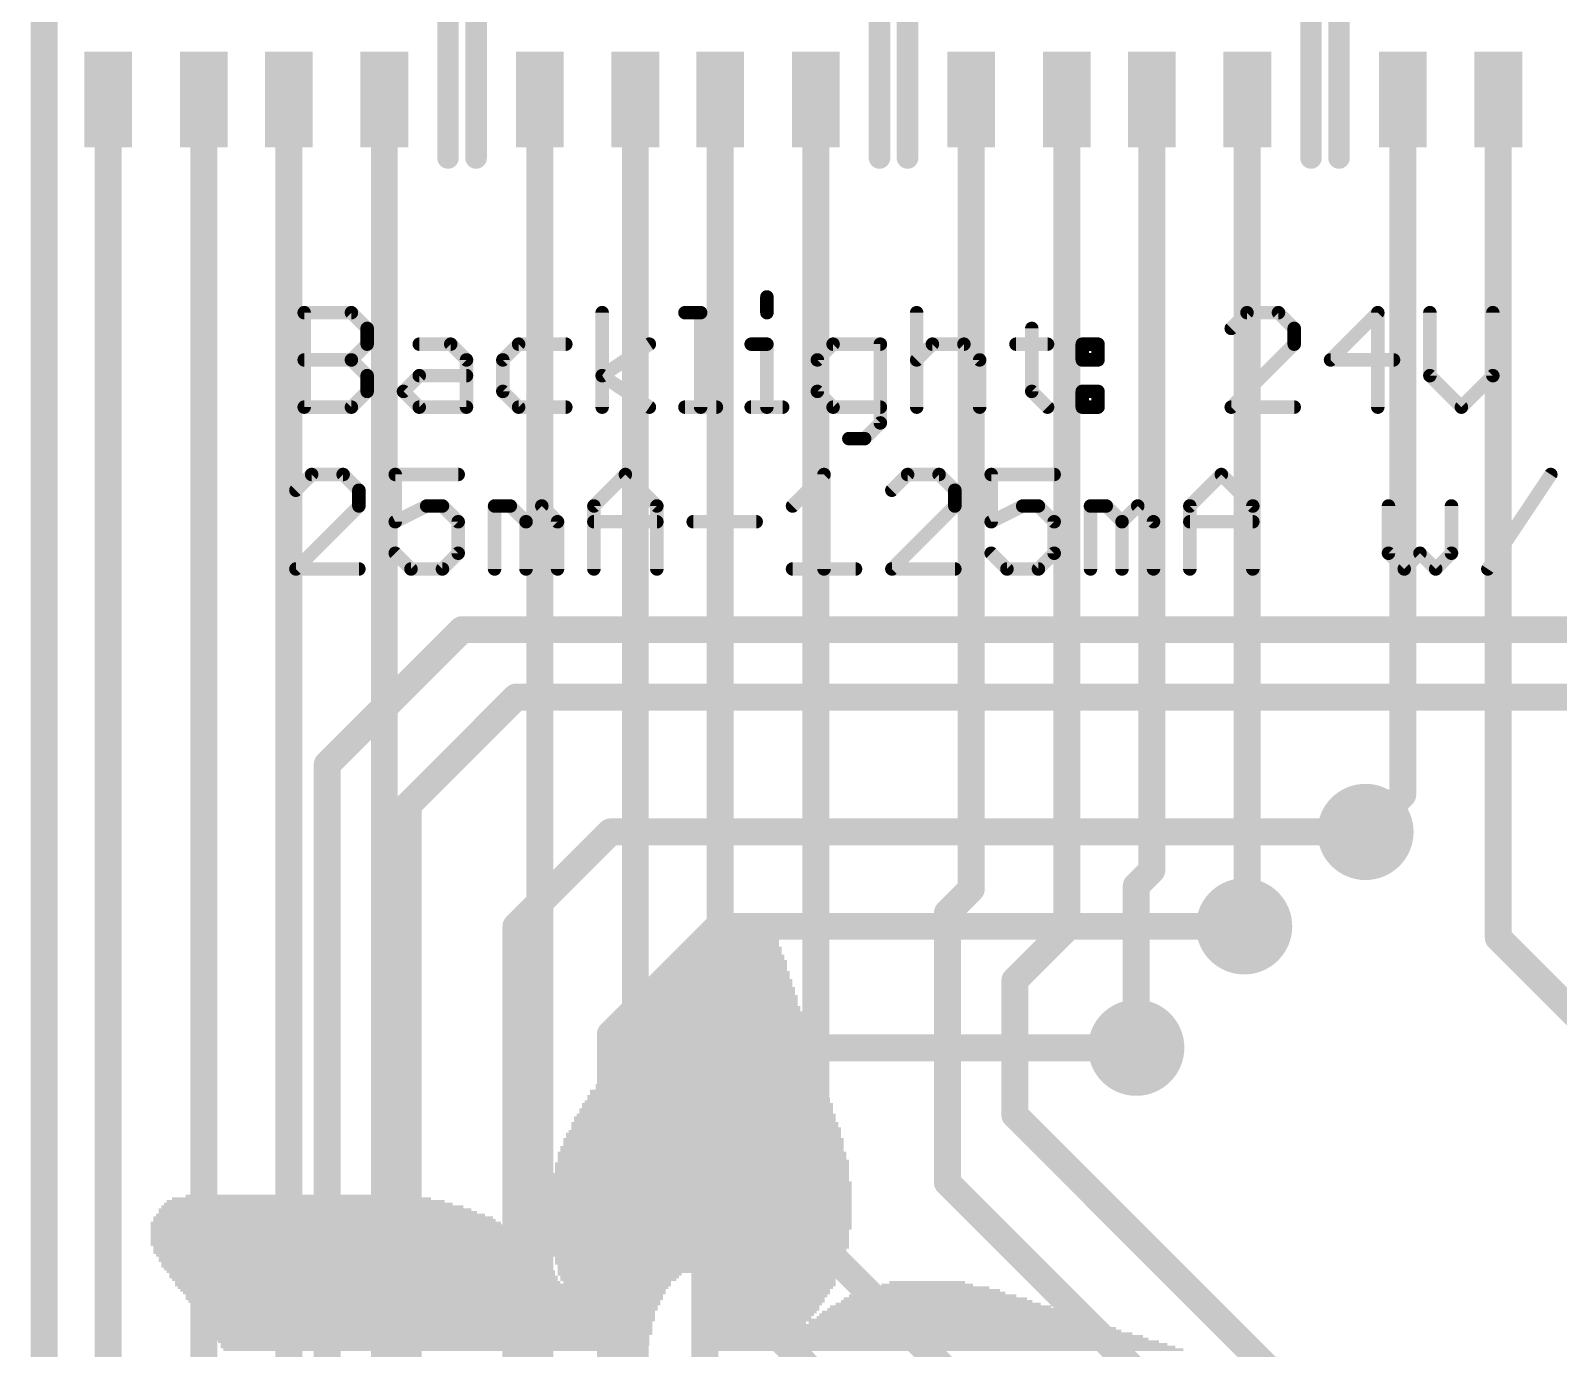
# Model space of a CAD drawing. Extents: x -9.8 to 65.3, y -0.3 to 69.2.
# Drawn here: x 17.02 to 31.41, y 31.97 to 44.38 of the extents above; entities that cross this region are included whole.
import ezdxf

# ---------------------------------------------------------------- set-up
doc = ezdxf.new("R2010")
doc.units = 0
for name, color, linetype in [('1', 12, 'CONTINUOUS'), ('16', 132, 'CONTINUOUS'), ('18', 110, 'CONTINUOUS'), ('21', 40, 'CONTINUOUS')]:
    doc.layers.add(name, color=color, linetype=linetype)

# ---------------------------------------------------------------- blocks, each defined once
blk = doc.blocks.new('RECT')
blk.add_solid([(-0.5, -0.5), (0.5, -0.5), (-0.5, 0.5), (0.5, 0.5)])
blk = doc.blocks.new('ROUNDV')
at = {"const_width": 0.5}
blk.add_lwpolyline([(0, -0.25, 1), (0, 0.25, 1), (0, -0.25)], format="xyb", dxfattribs=at)

msp = doc.modelspace()

# ---------------------------------------------------------------- linework, layer by layer
at = {"layer": '1', "const_width": 0.254}
for points in [[(17.145, 46.736), (17.145, 18.034)], [(17.75, 43.727), (17.75, 27.843)], [(18.65, 43.727), (18.65, 28.213)], [(19.45, 43.727), (19.45, 28.81)], [(20.35, 43.727), (20.35, 30.323)], [(21.814, 43.727), (21.814, 30.256)], [(22.714, 43.727), (22.714, 31.007)], [(23.514, 43.727), (23.514, 32.62)], [(24.414, 43.727), (24.414, 32.99)], [(25.878, 43.727), (25.878, 36.292)], [(26.778, 43.727), (26.778, 35.922)], [(27.578, 43.727), (27.578, 36.468)], [(28.478, 43.727), (28.478, 35.971)], [(29.942, 43.727), (29.942, 37.181)], [(30.842, 43.727), (30.842, 35.833)], [(29.942, 37.181), (29.591, 36.83)], [(27.578, 36.468), (27.432, 36.322)], [(25.878, 36.292), (25.654, 36.068)], [(27.432, 36.322), (27.432, 34.798)], [(25.654, 36.068), (25.654, 33.528)], [(26.778, 35.922), (26.289, 35.433)], [(28.478, 35.971), (28.448, 35.941)], [(30.842, 35.833), (32.766, 33.909)], [(26.289, 35.433), (26.289, 34.163)], [(26.289, 34.163), (28.702, 31.75)], [(25.654, 33.528), (28.067, 31.115)], [(24.414, 32.99), (27.559, 29.845)], [(23.514, 32.62), (26.035, 30.099)]]:
    msp.add_lwpolyline(points, dxfattribs=at)
at = {"layer": '1', "const_width": 0.127}
for points in [[(17.8135, 43.727, 1), (17.6865, 43.727)], [(18.7135, 43.727, 1), (18.5865, 43.727)], [(19.5135, 43.727, 1), (19.3865, 43.727)], [(20.4135, 43.727, 1), (20.2865, 43.727)], [(21.8775, 43.727, 1), (21.7505, 43.727)], [(22.7775, 43.727, 1), (22.6505, 43.727)], [(23.5775, 43.727, 1), (23.4505, 43.727)], [(24.4775, 43.727, 1), (24.3505, 43.727)], [(25.9415, 43.727, 1), (25.8145, 43.727)], [(26.8415, 43.727, 1), (26.7145, 43.727)], [(27.6415, 43.727, 1), (27.5145, 43.727)], [(28.5415, 43.727, 1), (28.4145, 43.727)], [(30.0055, 43.727, 1), (29.8785, 43.727)], [(30.9055, 43.727, 1), (30.7785, 43.727)], [(29.9869, 37.1361, 1), (29.8971, 37.2259)], [(29.8785, 37.181, 1), (30.0055, 37.181)], [(29.5461, 36.8749, 1), (29.6359, 36.7851)], [(27.6229, 36.4231, 1), (27.5331, 36.5129)], [(25.9229, 36.2471, 1), (25.8331, 36.3369)], [(27.4955, 36.322, 1), (27.3685, 36.322)], [(27.3871, 36.3669, 1), (27.4769, 36.2771)], [(27.5145, 36.468, 1), (27.6415, 36.468)], [(25.8145, 36.292, 1), (25.9415, 36.292)], [(25.7175, 36.068, 1), (25.5905, 36.068)], [(25.6091, 36.1129, 1), (25.6989, 36.0231)], [(26.7145, 35.922, 1), (26.8415, 35.922)], [(26.8229, 35.8771, 1), (26.7331, 35.9669)], [(28.4031, 35.9859, 1), (28.4929, 35.8961)], [(28.4145, 35.971, 1), (28.5415, 35.971)], [(28.5229, 35.9261, 1), (28.4331, 36.0159)], [(30.8869, 35.8779, 1), (30.7971, 35.7881)], [(30.7785, 35.833, 1), (30.9055, 35.833)], [(26.3525, 35.433, 1), (26.2255, 35.433)], [(26.2441, 35.4779, 1), (26.3339, 35.3881)], [(27.3685, 34.798, 1), (27.4955, 34.798)], [(26.3339, 34.2079, 1), (26.2441, 34.1181)], [(26.2255, 34.163, 1), (26.3525, 34.163)], [(25.6989, 33.5729, 1), (25.6091, 33.4831)], [(25.5905, 33.528, 1), (25.7175, 33.528)], [(24.4589, 33.0349, 1), (24.3691, 32.9451)], [(24.3505, 32.99, 1), (24.4775, 32.99)], [(23.5589, 32.6649, 1), (23.4691, 32.5751)], [(23.4505, 32.62, 1), (23.5775, 32.62)]]:
    msp.add_lwpolyline(points, format="xyb", dxfattribs=at)
at = {"layer": '16', "const_width": 0.254}
for points in [[(21.082, 38.735), (19.812, 37.465)], [(38.481, 38.735), (21.082, 38.735)], [(20.574, 37.084), (21.59, 38.1)], [(21.59, 38.1), (37.973, 38.1)], [(19.812, 37.465), (19.812, 26.416)], [(20.574, 25.908), (20.574, 37.084)], [(22.479, 36.83), (21.59, 35.941)], [(29.591, 36.83), (22.479, 36.83)], [(21.59, 35.941), (21.59, 25.4)], [(23.495, 35.941), (22.479, 34.925)], [(28.448, 35.941), (23.495, 35.941)], [(22.479, 34.925), (22.479, 21.717)], [(24.003, 34.798), (23.368, 34.163)], [(27.432, 34.798), (24.003, 34.798)], [(23.368, 34.163), (23.368, 20.701)]]:
    msp.add_lwpolyline(points, dxfattribs=at)
at = {"layer": '16', "const_width": 0.127}
for points in [[(21.082, 38.7985, 1), (21.082, 38.6715)], [(21.1269, 38.6901, 1), (21.0371, 38.7799)], [(21.59, 38.1635, 1), (21.59, 38.0365)], [(21.6349, 38.0551, 1), (21.5451, 38.1449)], [(19.8755, 37.465, 1), (19.7485, 37.465)], [(19.7671, 37.5099, 1), (19.8569, 37.4201)], [(20.6375, 37.084, 1), (20.5105, 37.084)], [(20.5291, 37.1289, 1), (20.6189, 37.0391)], [(22.479, 36.8935, 1), (22.479, 36.7665)], [(22.5239, 36.7851, 1), (22.4341, 36.8749)], [(29.591, 36.7665, 1), (29.591, 36.8935)], [(21.6535, 35.941, 1), (21.5265, 35.941)], [(21.5451, 35.9859, 1), (21.6349, 35.8961)], [(23.495, 36.0045, 1), (23.495, 35.8775)], [(23.5399, 35.8961, 1), (23.4501, 35.9859)], [(28.448, 35.8775, 1), (28.448, 36.0045)], [(22.5425, 34.925, 1), (22.4155, 34.925)], [(22.4341, 34.9699, 1), (22.5239, 34.8801)], [(24.003, 34.8615, 1), (24.003, 34.7345)], [(24.0479, 34.7531, 1), (23.9581, 34.8429)], [(27.432, 34.7345, 1), (27.432, 34.8615)], [(23.4315, 34.163, 1), (23.3045, 34.163)], [(23.3231, 34.2079, 1), (23.4129, 34.1181)]]:
    msp.add_lwpolyline(points, format="xyb", dxfattribs=at)
at = {"layer": '21'}
for points, const_width in [([(17.15, 43.177), (17.15, 45.977)], 0.2032), ([(20.95, 45.977), (20.95, 43.177)], 0.2032), ([(21.214, 43.177), (21.214, 45.977)], 0.2032), ([(25.014, 45.977), (25.014, 43.177)], 0.2032), ([(25.278, 43.177), (25.278, 45.977)], 0.2032), ([(29.078, 45.977), (29.078, 43.177)], 0.2032), ([(29.342, 43.177), (29.342, 45.977)], 0.2032), ([(23.9533, 41.8686), (23.9533, 41.7203)], 0.127), ([(19.5951, 40.8305), (19.5951, 41.7203)], 0.127), ([(19.5951, 41.7203), (20.04, 41.7203)], 0.127), ([(20.04, 41.7203), (20.1883, 41.572)], 0.127), ([(22.4017, 40.8305), (22.4017, 41.7203)], 0.127), ([(23.1813, 41.7203), (23.3296, 41.7203)], 0.127), ([(23.3296, 41.7203), (23.3296, 40.8305)], 0.127), ([(25.3642, 41.7203), (25.3642, 40.8305)], 0.127), ([(28.4749, 41.7203), (28.3266, 41.572)], 0.127), ([(28.7715, 41.7203), (28.4749, 41.7203)], 0.127), ([(28.9198, 41.572), (28.7715, 41.7203)], 0.127), ([(29.707, 41.7203), (29.2622, 41.2754)], 0.127), ([(29.707, 40.8305), (29.707, 41.7203)], 0.127), ([(30.1977, 41.7203), (30.1977, 41.1271)], 0.127), ([(30.7909, 41.1271), (30.7909, 41.7203)], 0.127), ([(20.1883, 41.572), (20.1883, 41.4237)], 0.127), ([(26.448, 41.572), (26.448, 40.9788)], 0.127), ([(28.9198, 41.4237), (28.9198, 41.572)], 0.127), ([(20.1883, 41.4237), (20.04, 41.2754)], 0.127), ([(20.679, 41.4237), (20.9755, 41.4237)], 0.127), ([(20.9755, 41.4237), (21.1238, 41.2754)], 0.127), ([(21.6145, 41.4237), (21.4662, 41.2754)], 0.127), ([(22.0594, 41.4237), (21.6145, 41.4237)], 0.127), ([(22.4017, 41.1271), (22.8466, 41.4237)], 0.127), ([(23.805, 41.4237), (23.9533, 41.4237)], 0.127), ([(23.9533, 41.4237), (23.9533, 40.8305)], 0.127), ([(24.5769, 41.4237), (24.4287, 41.2754)], 0.127), ([(25.0218, 41.4237), (24.5769, 41.4237)], 0.127), ([(25.0218, 40.6822), (25.0218, 41.4237)], 0.127), ([(25.3642, 41.2754), (25.5125, 41.4237)], 0.127), ([(25.5125, 41.4237), (25.8091, 41.4237)], 0.127), ([(25.8091, 41.4237), (25.9573, 41.2754)], 0.127), ([(26.2997, 41.4237), (26.5963, 41.4237)], 0.127), ([(26.9234, 41.4237), (27.0717, 41.4237)], 0.127), ([(26.9234, 41.2754), (26.9234, 41.4237)], 0.127), ([(27.0717, 41.4237), (27.0717, 41.2754)], 0.127), ([(28.3266, 40.8305), (28.9198, 41.4237)], 0.127), ([(19.5951, 41.2754), (20.04, 41.2754)], 0.127), ([(20.04, 41.2754), (20.1883, 41.1271)], 0.127), ([(21.1238, 41.2754), (21.1238, 40.8305)], 0.127), ([(21.4662, 41.2754), (21.4662, 40.9788)], 0.127), ([(24.4287, 41.2754), (24.4287, 40.9788)], 0.127), ([(25.9573, 41.2754), (25.9573, 40.8305)], 0.127), ([(27.0717, 41.2754), (26.9234, 41.2754)], 0.127), ([(29.2622, 41.2754), (29.8553, 41.2754)], 0.127), ([(20.1883, 41.1271), (20.1883, 40.9788)], 0.127), ([(20.5307, 40.9788), (20.679, 41.1271)], 0.127), ([(20.679, 41.1271), (21.1238, 41.1271)], 0.127), ([(22.8466, 40.8305), (22.4017, 41.1271)], 0.127), ([(30.1977, 41.1271), (30.4943, 40.8305)], 0.127), ([(30.4943, 40.8305), (30.7909, 41.1271)], 0.127), ([(20.1883, 40.9788), (20.04, 40.8305)], 0.127), ([(20.679, 40.8305), (20.5307, 40.9788)], 0.127), ([(21.4662, 40.9788), (21.6145, 40.8305)], 0.127), ([(24.4287, 40.9788), (24.5769, 40.8305)], 0.127), ([(26.448, 40.9788), (26.5963, 40.8305)], 0.127), ([(26.9234, 40.9788), (27.0717, 40.9788)], 0.127), ([(26.9234, 40.8305), (26.9234, 40.9788)], 0.127), ([(27.0717, 40.9788), (27.0717, 40.8305)], 0.127), ([(20.04, 40.8305), (19.5951, 40.8305)], 0.127), ([(21.1238, 40.8305), (20.679, 40.8305)], 0.127), ([(21.6145, 40.8305), (22.0594, 40.8305)], 0.127), ([(23.1813, 40.8305), (23.4779, 40.8305)], 0.127), ([(23.805, 40.8305), (24.1016, 40.8305)], 0.127), ([(24.5769, 40.8305), (25.0218, 40.8305)], 0.127), ([(27.0717, 40.8305), (26.9234, 40.8305)], 0.127), ([(28.9198, 40.8305), (28.3266, 40.8305)], 0.127), ([(24.8735, 40.5339), (25.0218, 40.6822)], 0.127), ([(24.7252, 40.5339), (24.8735, 40.5339)], 0.127), ([(19.6655, 40.1963), (19.5172, 40.048)], 0.127), ([(19.9621, 40.1963), (19.6655, 40.1963)], 0.127), ([(20.1104, 40.048), (19.9621, 40.1963)], 0.127), ([(21.0459, 40.1963), (20.4527, 40.1963)], 0.127), ([(20.4527, 40.1963), (20.4527, 39.7514)], 0.127), ([(22.3237, 39.8997), (22.6203, 40.1963)], 0.127), ([(22.6203, 40.1963), (22.9169, 39.8997)], 0.127), ([(24.1948, 39.8997), (24.4914, 40.1963)], 0.127), ([(24.4914, 40.1963), (24.4914, 39.3065)], 0.127), ([(25.2786, 40.1963), (25.1303, 40.048)], 0.127), ([(25.5752, 40.1963), (25.2786, 40.1963)], 0.127), ([(25.7235, 40.048), (25.5752, 40.1963)], 0.127), ([(26.659, 40.1963), (26.0658, 40.1963)], 0.127), ([(26.0658, 40.1963), (26.0658, 39.7514)], 0.127), ([(27.9369, 39.8997), (28.2334, 40.1963)], 0.127), ([(28.2334, 40.1963), (28.53, 39.8997)], 0.127), ([(30.7434, 39.3065), (31.3366, 40.1963)], 0.127), ([(20.1104, 39.8997), (20.1104, 40.048)], 0.127), ([(25.7235, 39.8997), (25.7235, 40.048)], 0.127), ([(19.5172, 39.3065), (20.1104, 39.8997)], 0.127), ([(20.4527, 39.7514), (20.7493, 39.8997)], 0.127), ([(20.7493, 39.8997), (20.8976, 39.8997)], 0.127), ([(20.8976, 39.8997), (21.0459, 39.7514)], 0.127), ([(21.3882, 39.3065), (21.3882, 39.8997)], 0.127), ([(21.3882, 39.8997), (21.5365, 39.8997)], 0.127), ([(21.5365, 39.8997), (21.6848, 39.7514)], 0.127), ([(21.6848, 39.7514), (21.8331, 39.8997)], 0.127), ([(21.8331, 39.8997), (21.9814, 39.7514)], 0.127), ([(22.3237, 39.3065), (22.3237, 39.8997)], 0.127), ([(22.9169, 39.8997), (22.9169, 39.3065)], 0.127), ([(25.1303, 39.3065), (25.7235, 39.8997)], 0.127), ([(26.0658, 39.7514), (26.3624, 39.8997)], 0.127), ([(26.3624, 39.8997), (26.5107, 39.8997)], 0.127), ([(26.5107, 39.8997), (26.659, 39.7514)], 0.127), ([(27.0013, 39.3065), (27.0013, 39.8997)], 0.127), ([(27.0013, 39.8997), (27.1496, 39.8997)], 0.127), ([(27.1496, 39.8997), (27.2979, 39.7514)], 0.127), ([(27.2979, 39.7514), (27.4462, 39.8997)], 0.127), ([(27.4462, 39.8997), (27.5945, 39.7514)], 0.127), ([(27.9369, 39.3065), (27.9369, 39.8997)], 0.127), ([(28.53, 39.8997), (28.53, 39.3065)], 0.127), ([(29.8079, 39.8997), (29.8079, 39.4548)], 0.127), ([(30.4011, 39.4548), (30.4011, 39.8997)], 0.127), ([(21.0459, 39.7514), (21.0459, 39.4548)], 0.127), ([(21.6848, 39.7514), (21.6848, 39.3065)], 0.127), ([(21.9814, 39.7514), (21.9814, 39.3065)], 0.127), ([(22.3237, 39.7514), (22.9169, 39.7514)], 0.127), ([(23.2593, 39.7514), (23.8524, 39.7514)], 0.127), ([(26.659, 39.7514), (26.659, 39.4548)], 0.127), ([(27.2979, 39.7514), (27.2979, 39.3065)], 0.127), ([(27.5945, 39.7514), (27.5945, 39.3065)], 0.127), ([(27.9369, 39.7514), (28.53, 39.7514)], 0.127), ([(20.601, 39.3065), (20.4527, 39.4548)], 0.127), ([(21.0459, 39.4548), (20.8976, 39.3065)], 0.127), ([(26.2141, 39.3065), (26.0658, 39.4548)], 0.127), ([(26.659, 39.4548), (26.5107, 39.3065)], 0.127), ([(29.8079, 39.4548), (29.9562, 39.3065)], 0.127), ([(29.9562, 39.3065), (30.1045, 39.4548)], 0.127), ([(30.1045, 39.4548), (30.2528, 39.3065)], 0.127), ([(30.2528, 39.3065), (30.4011, 39.4548)], 0.127), ([(20.1104, 39.3065), (19.5172, 39.3065)], 0.127), ([(20.8976, 39.3065), (20.601, 39.3065)], 0.127), ([(24.1948, 39.3065), (24.788, 39.3065)], 0.127), ([(25.7235, 39.3065), (25.1303, 39.3065)], 0.127), ([(26.5107, 39.3065), (26.2141, 39.3065)], 0.127)]:
    msp.add_lwpolyline(points, dxfattribs=dict(at, const_width=const_width))
for points, const_width in [([(17.0992, 43.177, 1), (17.2008, 43.177)], 0.1016), ([(20.8992, 43.177, 1), (21.0008, 43.177)], 0.1016), ([(21.1632, 43.177, 1), (21.2648, 43.177)], 0.1016), ([(24.9632, 43.177, 1), (25.0648, 43.177)], 0.1016), ([(25.2272, 43.177, 1), (25.3288, 43.177)], 0.1016), ([(29.0272, 43.177, 1), (29.1288, 43.177)], 0.1016), ([(29.2912, 43.177, 1), (29.3928, 43.177)], 0.1016), ([(23.985, 41.8686, 1), (23.9215, 41.8686)], 0.0635), ([(19.5951, 41.752, 1), (19.5951, 41.6885)], 0.0635), ([(19.6269, 41.7203, 1), (19.5634, 41.7203)], 0.0635), ([(20.0625, 41.7427, 1), (20.0176, 41.6978)], 0.0635), ([(20.04, 41.6885, 1), (20.04, 41.752)], 0.0635), ([(22.4335, 41.7203, 1), (22.37, 41.7203)], 0.0635), ([(23.1813, 41.752, 1), (23.1813, 41.6885)], 0.0635), ([(23.3613, 41.7203, 1), (23.2978, 41.7203)], 0.0635), ([(23.3296, 41.6885, 1), (23.3296, 41.752)], 0.0635), ([(23.9215, 41.7203, 1), (23.985, 41.7203)], 0.0635), ([(25.3959, 41.7203, 1), (25.3324, 41.7203)], 0.0635), ([(28.4749, 41.752, 1), (28.4749, 41.6885)], 0.0635), ([(28.4974, 41.6978, 1), (28.4525, 41.7427)], 0.0635), ([(28.794, 41.7427, 1), (28.7491, 41.6978)], 0.0635), ([(28.7715, 41.6885, 1), (28.7715, 41.752)], 0.0635), ([(29.7388, 41.7203, 1), (29.6753, 41.7203)], 0.0635), ([(29.7295, 41.6978, 1), (29.6846, 41.7427)], 0.0635), ([(30.2294, 41.7203, 1), (30.1659, 41.7203)], 0.0635), ([(30.8226, 41.7203, 1), (30.7591, 41.7203)], 0.0635), ([(20.2201, 41.572, 1), (20.1566, 41.572)], 0.0635), ([(20.1659, 41.5495, 1), (20.2108, 41.5944)], 0.0635), ([(26.4797, 41.572, 1), (26.4162, 41.572)], 0.0635), ([(28.3042, 41.5944, 1), (28.3491, 41.5495)], 0.0635), ([(28.9516, 41.572, 1), (28.8881, 41.572)], 0.0635), ([(28.8974, 41.5495, 1), (28.9423, 41.5944)], 0.0635), ([(20.1566, 41.4237, 1), (20.2201, 41.4237)], 0.0635), ([(20.2108, 41.4012, 1), (20.1659, 41.4461)], 0.0635), ([(20.679, 41.4554, 1), (20.679, 41.3919)], 0.0635), ([(20.998, 41.4461, 1), (20.9531, 41.4012)], 0.0635), ([(20.9755, 41.3919, 1), (20.9755, 41.4554)], 0.0635), ([(21.6145, 41.4554, 1), (21.6145, 41.3919)], 0.0635), ([(21.6369, 41.4012, 1), (21.592, 41.4461)], 0.0635), ([(22.0594, 41.3919, 1), (22.0594, 41.4554)], 0.0635), ([(22.8642, 41.3973, 1), (22.829, 41.4501)], 0.0635), ([(23.805, 41.4554, 1), (23.805, 41.3919)], 0.0635), ([(23.985, 41.4237, 1), (23.9215, 41.4237)], 0.0635), ([(23.9533, 41.3919, 1), (23.9533, 41.4554)], 0.0635), ([(24.5769, 41.4554, 1), (24.5769, 41.3919)], 0.0635), ([(24.5994, 41.4012, 1), (24.5545, 41.4461)], 0.0635), ([(25.0536, 41.4237, 1), (24.9901, 41.4237)], 0.0635), ([(25.0218, 41.3919, 1), (25.0218, 41.4554)], 0.0635), ([(25.5125, 41.4554, 1), (25.5125, 41.3919)], 0.0635), ([(25.5349, 41.4012, 1), (25.49, 41.4461)], 0.0635), ([(25.8315, 41.4461, 1), (25.7866, 41.4012)], 0.0635), ([(25.8091, 41.3919, 1), (25.8091, 41.4554)], 0.0635), ([(26.2997, 41.4554, 1), (26.2997, 41.3919)], 0.0635), ([(26.5963, 41.3919, 1), (26.5963, 41.4554)], 0.0635), ([(26.9551, 41.4237, 1), (26.8916, 41.4237)], 0.0635), ([(26.9234, 41.4554, 1), (26.9234, 41.3919)], 0.0635), ([(27.1034, 41.4237, 1), (27.0399, 41.4237)], 0.0635), ([(27.0717, 41.3919, 1), (27.0717, 41.4554)], 0.0635), ([(28.8881, 41.4237, 1), (28.9516, 41.4237)], 0.0635), ([(28.9423, 41.4012, 1), (28.8974, 41.4461)], 0.0635), ([(19.5951, 41.3071, 1), (19.5951, 41.2436)], 0.0635), ([(20.0625, 41.2978, 1), (20.0176, 41.2529)], 0.0635), ([(20.0176, 41.2978, 1), (20.0625, 41.2529)], 0.0635), ([(20.04, 41.2436, 1), (20.04, 41.3071)], 0.0635), ([(21.1556, 41.2754, 1), (21.0921, 41.2754)], 0.0635), ([(21.1014, 41.2529, 1), (21.1463, 41.2978)], 0.0635), ([(21.4979, 41.2754, 1), (21.4344, 41.2754)], 0.0635), ([(21.4437, 41.2978, 1), (21.4886, 41.2529)], 0.0635), ([(24.4604, 41.2754, 1), (24.3969, 41.2754)], 0.0635), ([(24.4062, 41.2978, 1), (24.4511, 41.2529)], 0.0635), ([(25.3417, 41.2978, 1), (25.3866, 41.2529)], 0.0635), ([(25.9891, 41.2754, 1), (25.9256, 41.2754)], 0.0635), ([(25.9349, 41.2529, 1), (25.9798, 41.2978)], 0.0635), ([(26.8916, 41.2754, 1), (26.9551, 41.2754)], 0.0635), ([(26.9234, 41.3071, 1), (26.9234, 41.2436)], 0.0635), ([(27.0399, 41.2754, 1), (27.1034, 41.2754)], 0.0635), ([(27.0717, 41.2436, 1), (27.0717, 41.3071)], 0.0635), ([(29.2622, 41.3071, 1), (29.2622, 41.2436)], 0.0635), ([(29.2397, 41.2978, 1), (29.2846, 41.2529)], 0.0635), ([(29.8553, 41.2436, 1), (29.8553, 41.3071)], 0.0635), ([(20.2201, 41.1271, 1), (20.1566, 41.1271)], 0.0635), ([(20.1659, 41.1046, 1), (20.2108, 41.1495)], 0.0635), ([(20.679, 41.1588, 1), (20.679, 41.0953)], 0.0635), ([(20.7014, 41.1046, 1), (20.6565, 41.1495)], 0.0635), ([(21.1238, 41.0953, 1), (21.1238, 41.1588)], 0.0635), ([(22.4193, 41.1535, 1), (22.3841, 41.1007)], 0.0635), ([(22.3841, 41.1535, 1), (22.4193, 41.1007)], 0.0635), ([(30.2201, 41.1495, 1), (30.1752, 41.1046)], 0.0635), ([(30.1659, 41.1271, 1), (30.2294, 41.1271)], 0.0635), ([(30.7591, 41.1271, 1), (30.8226, 41.1271)], 0.0635), ([(30.8133, 41.1046, 1), (30.7684, 41.1495)], 0.0635), ([(20.2108, 40.9563, 1), (20.1659, 41.0012)], 0.0635), ([(20.5531, 41.0012, 1), (20.5082, 40.9563)], 0.0635), ([(20.5082, 41.0012, 1), (20.5531, 40.9563)], 0.0635), ([(21.4886, 41.0012, 1), (21.4437, 40.9563)], 0.0635), ([(24.4511, 41.0012, 1), (24.4062, 40.9563)], 0.0635), ([(26.4704, 41.0012, 1), (26.4255, 40.9563)], 0.0635), ([(26.9551, 40.9788, 1), (26.8916, 40.9788)], 0.0635), ([(26.9234, 41.0105, 1), (26.9234, 40.947)], 0.0635), ([(27.1034, 40.9788, 1), (27.0399, 40.9788)], 0.0635), ([(27.0717, 40.947, 1), (27.0717, 41.0105)], 0.0635), ([(19.5951, 40.8623, 1), (19.5951, 40.7987)], 0.0635), ([(20.0176, 40.853, 1), (20.0625, 40.808)], 0.0635), ([(20.04, 40.7987, 1), (20.04, 40.8623)], 0.0635), ([(20.1566, 40.9788, 1), (20.2201, 40.9788)], 0.0635), ([(20.679, 40.8623, 1), (20.679, 40.7987)], 0.0635), ([(20.6565, 40.808, 1), (20.7014, 40.853)], 0.0635), ([(21.1238, 40.7987, 1), (21.1238, 40.8623)], 0.0635), ([(21.4344, 40.9788, 1), (21.4979, 40.9788)], 0.0635), ([(21.6145, 40.8623, 1), (21.6145, 40.7987)], 0.0635), ([(21.592, 40.808, 1), (21.6369, 40.853)], 0.0635), ([(22.0594, 40.7987, 1), (22.0594, 40.8623)], 0.0635), ([(22.829, 40.8041, 1), (22.8642, 40.8569)], 0.0635), ([(23.1813, 40.8623, 1), (23.1813, 40.7987)], 0.0635), ([(23.4779, 40.7987, 1), (23.4779, 40.8623)], 0.0635), ([(23.805, 40.8623, 1), (23.805, 40.7987)], 0.0635), ([(24.1016, 40.7987, 1), (24.1016, 40.8623)], 0.0635), ([(24.3969, 40.9788, 1), (24.4604, 40.9788)], 0.0635), ([(24.5769, 40.8623, 1), (24.5769, 40.7987)], 0.0635), ([(24.5545, 40.808, 1), (24.5994, 40.853)], 0.0635), ([(25.0218, 40.7987, 1), (25.0218, 40.8623)], 0.0635), ([(26.4162, 40.9788, 1), (26.4797, 40.9788)], 0.0635), ([(26.5738, 40.808, 1), (26.6187, 40.853)], 0.0635), ([(26.9234, 40.8623, 1), (26.9234, 40.7987)], 0.0635), ([(27.0717, 40.7987, 1), (27.0717, 40.8623)], 0.0635), ([(28.3266, 40.8623, 1), (28.3266, 40.7987)], 0.0635), ([(28.3042, 40.853, 1), (28.3491, 40.808)], 0.0635), ([(28.9198, 40.7987, 1), (28.9198, 40.8623)], 0.0635), ([(30.4718, 40.853, 1), (30.5167, 40.808)], 0.0635), ([(30.4718, 40.808, 1), (30.5167, 40.853)], 0.0635), ([(19.5634, 40.8305, 1), (19.6269, 40.8305)], 0.0635), ([(21.0921, 40.8305, 1), (21.1556, 40.8305)], 0.0635), ([(22.37, 40.8305, 1), (22.4335, 40.8305)], 0.0635), ([(23.2978, 40.8305, 1), (23.3613, 40.8305)], 0.0635), ([(23.9215, 40.8305, 1), (23.985, 40.8305)], 0.0635), ([(25.0443, 40.6598, 1), (24.9994, 40.7047)], 0.0635), ([(25.3324, 40.8305, 1), (25.3959, 40.8305)], 0.0635), ([(25.9256, 40.8305, 1), (25.9891, 40.8305)], 0.0635), ([(26.8916, 40.8305, 1), (26.9551, 40.8305)], 0.0635), ([(27.0399, 40.8305, 1), (27.1034, 40.8305)], 0.0635), ([(29.6753, 40.8305, 1), (29.7388, 40.8305)], 0.0635), ([(24.7252, 40.5657, 1), (24.7252, 40.5022)], 0.0635), ([(24.8511, 40.5564, 1), (24.896, 40.5115)], 0.0635), ([(24.8735, 40.5022, 1), (24.8735, 40.5657)], 0.0635), ([(24.9901, 40.6822, 1), (25.0536, 40.6822)], 0.0635), ([(19.6655, 40.228, 1), (19.6655, 40.1645)], 0.0635), ([(19.6879, 40.1738, 1), (19.643, 40.2187)], 0.0635), ([(19.9845, 40.2187, 1), (19.9396, 40.1738)], 0.0635), ([(19.9621, 40.1645, 1), (19.9621, 40.228)], 0.0635), ([(20.4527, 40.228, 1), (20.4527, 40.1645)], 0.0635), ([(20.4845, 40.1963, 1), (20.421, 40.1963)], 0.0635), ([(21.0459, 40.1645, 1), (21.0459, 40.228)], 0.0635), ([(22.6428, 40.2187, 1), (22.5979, 40.1738)], 0.0635), ([(22.6428, 40.1738, 1), (22.5979, 40.2187)], 0.0635), ([(24.5231, 40.1963, 1), (24.4596, 40.1963)], 0.0635), ([(24.5138, 40.1738, 1), (24.4689, 40.2187)], 0.0635), ([(25.2786, 40.228, 1), (25.2786, 40.1645)], 0.0635), ([(25.301, 40.1738, 1), (25.2561, 40.2187)], 0.0635), ([(25.5976, 40.2187, 1), (25.5527, 40.1738)], 0.0635), ([(25.5752, 40.1645, 1), (25.5752, 40.228)], 0.0635), ([(26.0658, 40.228, 1), (26.0658, 40.1645)], 0.0635), ([(26.0976, 40.1963, 1), (26.0341, 40.1963)], 0.0635), ([(26.659, 40.1645, 1), (26.659, 40.228)], 0.0635), ([(28.2559, 40.2187, 1), (28.211, 40.1738)], 0.0635), ([(28.2559, 40.1738, 1), (28.211, 40.2187)], 0.0635), ([(31.363, 40.1786, 1), (31.3102, 40.2139)], 0.0635), ([(19.4947, 40.0704, 1), (19.5396, 40.0255)], 0.0635), ([(20.1421, 40.048, 1), (20.0786, 40.048)], 0.0635), ([(20.0879, 40.0255, 1), (20.1328, 40.0704)], 0.0635), ([(25.1078, 40.0704, 1), (25.1527, 40.0255)], 0.0635), ([(25.7552, 40.048, 1), (25.6917, 40.048)], 0.0635), ([(25.701, 40.0255, 1), (25.7459, 40.0704)], 0.0635), ([(20.0786, 39.8997, 1), (20.1421, 39.8997)], 0.0635), ([(20.1328, 39.8772, 1), (20.0879, 39.9221)], 0.0635), ([(20.7493, 39.9314, 1), (20.7493, 39.8679)], 0.0635), ([(20.7635, 39.8713, 1), (20.7351, 39.9281)], 0.0635), ([(20.92, 39.9221, 1), (20.8751, 39.8772)], 0.0635), ([(20.8976, 39.8679, 1), (20.8976, 39.9314)], 0.0635), ([(21.42, 39.8997, 1), (21.3565, 39.8997)], 0.0635), ([(21.3882, 39.9314, 1), (21.3882, 39.8679)], 0.0635), ([(21.559, 39.9221, 1), (21.5141, 39.8772)], 0.0635), ([(21.5365, 39.8679, 1), (21.5365, 39.9314)], 0.0635), ([(21.8556, 39.9221, 1), (21.8106, 39.8772)], 0.0635), ([(21.8556, 39.8772, 1), (21.8106, 39.9221)], 0.0635), ([(22.3555, 39.8997, 1), (22.292, 39.8997)], 0.0635), ([(22.3013, 39.9221, 1), (22.3462, 39.8772)], 0.0635), ([(22.9487, 39.8997, 1), (22.8852, 39.8997)], 0.0635), ([(22.8945, 39.8772, 1), (22.9394, 39.9221)], 0.0635), ([(24.1723, 39.9221, 1), (24.2172, 39.8772)], 0.0635), ([(25.6917, 39.8997, 1), (25.7552, 39.8997)], 0.0635), ([(25.7459, 39.8772, 1), (25.701, 39.9221)], 0.0635), ([(26.3624, 39.9314, 1), (26.3624, 39.8679)], 0.0635), ([(26.3766, 39.8713, 1), (26.3482, 39.9281)], 0.0635), ([(26.5331, 39.9221, 1), (26.4882, 39.8772)], 0.0635), ([(26.5107, 39.8679, 1), (26.5107, 39.9314)], 0.0635), ([(27.0013, 39.9314, 1), (27.0013, 39.8679)], 0.0635), ([(27.0331, 39.8997, 1), (26.9696, 39.8997)], 0.0635), ([(27.1721, 39.9221, 1), (27.1272, 39.8772)], 0.0635), ([(27.1496, 39.8679, 1), (27.1496, 39.9314)], 0.0635), ([(27.4687, 39.9221, 1), (27.4238, 39.8772)], 0.0635), ([(27.4687, 39.8772, 1), (27.4238, 39.9221)], 0.0635), ([(27.9686, 39.8997, 1), (27.9051, 39.8997)], 0.0635), ([(27.9144, 39.9221, 1), (27.9593, 39.8772)], 0.0635), ([(28.5618, 39.8997, 1), (28.4983, 39.8997)], 0.0635), ([(28.5076, 39.8772, 1), (28.5525, 39.9221)], 0.0635), ([(29.8396, 39.8997, 1), (29.7761, 39.8997)], 0.0635), ([(30.4328, 39.8997, 1), (30.3693, 39.8997)], 0.0635), ([(20.4385, 39.7798, 1), (20.4669, 39.723)], 0.0635), ([(20.421, 39.7514, 1), (20.4845, 39.7514)], 0.0635), ([(21.0776, 39.7514, 1), (21.0141, 39.7514)], 0.0635), ([(21.0234, 39.7289, 1), (21.0683, 39.7738)], 0.0635), ([(21.7166, 39.7514, 1), (21.6531, 39.7514)], 0.0635), ([(21.6624, 39.7738, 1), (21.7073, 39.7289)], 0.0635), ([(21.6624, 39.7289, 1), (21.7073, 39.7738)], 0.0635), ([(22.0131, 39.7514, 1), (21.9496, 39.7514)], 0.0635), ([(21.9589, 39.7289, 1), (22.0038, 39.7738)], 0.0635), ([(22.3237, 39.7831, 1), (22.3237, 39.7196)], 0.0635), ([(22.9169, 39.7196, 1), (22.9169, 39.7831)], 0.0635), ([(23.2593, 39.7831, 1), (23.2593, 39.7196)], 0.0635), ([(23.8524, 39.7196, 1), (23.8524, 39.7831)], 0.0635), ([(26.0516, 39.7798, 1), (26.08, 39.723)], 0.0635), ([(26.0341, 39.7514, 1), (26.0976, 39.7514)], 0.0635), ([(26.6907, 39.7514, 1), (26.6272, 39.7514)], 0.0635), ([(26.6365, 39.7289, 1), (26.6814, 39.7738)], 0.0635), ([(27.3297, 39.7514, 1), (27.2662, 39.7514)], 0.0635), ([(27.2755, 39.7738, 1), (27.3204, 39.7289)], 0.0635), ([(27.2755, 39.7289, 1), (27.3204, 39.7738)], 0.0635), ([(27.6263, 39.7514, 1), (27.5628, 39.7514)], 0.0635), ([(27.5721, 39.7289, 1), (27.617, 39.7738)], 0.0635), ([(27.9369, 39.7831, 1), (27.9369, 39.7196)], 0.0635), ([(28.53, 39.7196, 1), (28.53, 39.7831)], 0.0635), ([(20.4752, 39.4772, 1), (20.4303, 39.4323)], 0.0635), ([(21.0141, 39.4548, 1), (21.0776, 39.4548)], 0.0635), ([(21.0683, 39.4323, 1), (21.0234, 39.4772)], 0.0635), ([(26.0883, 39.4772, 1), (26.0434, 39.4323)], 0.0635), ([(26.6272, 39.4548, 1), (26.6907, 39.4548)], 0.0635), ([(26.6814, 39.4323, 1), (26.6365, 39.4772)], 0.0635), ([(29.8303, 39.4772, 1), (29.7854, 39.4323)], 0.0635), ([(29.7761, 39.4548, 1), (29.8396, 39.4548)], 0.0635), ([(30.1269, 39.4772, 1), (30.082, 39.4323)], 0.0635), ([(30.1269, 39.4323, 1), (30.082, 39.4772)], 0.0635), ([(30.3693, 39.4548, 1), (30.4328, 39.4548)], 0.0635), ([(30.4235, 39.4323, 1), (30.3786, 39.4772)], 0.0635), ([(19.4947, 39.329, 1), (19.5396, 39.284)], 0.0635), ([(19.5172, 39.3383, 1), (19.5172, 39.2747)], 0.0635), ([(20.1104, 39.2747, 1), (20.1104, 39.3383)], 0.0635), ([(20.601, 39.3383, 1), (20.601, 39.2747)], 0.0635), ([(20.5785, 39.284, 1), (20.6234, 39.329)], 0.0635), ([(20.8751, 39.329, 1), (20.92, 39.284)], 0.0635), ([(20.8976, 39.2747, 1), (20.8976, 39.3383)], 0.0635), ([(21.3565, 39.3065, 1), (21.42, 39.3065)], 0.0635), ([(21.6531, 39.3065, 1), (21.7166, 39.3065)], 0.0635), ([(21.9496, 39.3065, 1), (22.0131, 39.3065)], 0.0635), ([(22.292, 39.3065, 1), (22.3555, 39.3065)], 0.0635), ([(22.8852, 39.3065, 1), (22.9487, 39.3065)], 0.0635), ([(24.1948, 39.3383, 1), (24.1948, 39.2747)], 0.0635), ([(24.4596, 39.3065, 1), (24.5231, 39.3065)], 0.0635), ([(24.788, 39.2747, 1), (24.788, 39.3383)], 0.0635), ([(25.1078, 39.329, 1), (25.1527, 39.284)], 0.0635), ([(25.1303, 39.3383, 1), (25.1303, 39.2747)], 0.0635), ([(25.7235, 39.2747, 1), (25.7235, 39.3383)], 0.0635), ([(26.2141, 39.3383, 1), (26.2141, 39.2747)], 0.0635), ([(26.1917, 39.284, 1), (26.2366, 39.329)], 0.0635), ([(26.4882, 39.329, 1), (26.5331, 39.284)], 0.0635), ([(26.5107, 39.2747, 1), (26.5107, 39.3383)], 0.0635), ([(26.9696, 39.3065, 1), (27.0331, 39.3065)], 0.0635), ([(27.2662, 39.3065, 1), (27.3297, 39.3065)], 0.0635), ([(27.5628, 39.3065, 1), (27.6263, 39.3065)], 0.0635), ([(27.9051, 39.3065, 1), (27.9686, 39.3065)], 0.0635), ([(28.4983, 39.3065, 1), (28.5618, 39.3065)], 0.0635), ([(29.9337, 39.329, 1), (29.9786, 39.284)], 0.0635), ([(29.9337, 39.284, 1), (29.9786, 39.329)], 0.0635), ([(30.2303, 39.329, 1), (30.2752, 39.284)], 0.0635), ([(30.2303, 39.284, 1), (30.2752, 39.329)], 0.0635), ([(30.717, 39.3241, 1), (30.7698, 39.2889)], 0.0635)]:
    msp.add_lwpolyline(points, format="xyb", dxfattribs=dict(at, const_width=const_width))

# ---------------------------------------------------------------- block references
at = {"layer": '1', "xscale": 0.45, "yscale": 0.9, "rotation": 180}
for p in [(17.75, 43.727), (18.65, 43.727), (19.45, 43.727), (20.35, 43.727)]:
    msp.add_blockref('RECT', p, dxfattribs=at)
at = {"layer": '1', "xscale": 0.45, "yscale": 0.9}
for p in [(21.814, 43.727), (22.714, 43.727), (23.514, 43.727), (24.414, 43.727), (25.878, 43.727), (26.778, 43.727), (27.578, 43.727), (28.478, 43.727), (29.942, 43.727), (30.842, 43.727)]:
    msp.add_blockref('RECT', p, dxfattribs=at)
at = {"layer": '18', "xscale": 0.9064, "yscale": 0.9064}
for p in [(29.591, 36.83), (29.591, 36.83), (28.448, 35.941), (28.448, 35.941), (27.432, 34.798), (27.432, 34.798)]:
    msp.add_blockref('ROUNDV', p, dxfattribs=at)
at = {"layer": '21', "yscale": 0.0254}
for p, xscale in [((23.7109, 35.9664), 0.508), ((23.7109, 35.9918), 0.4572), ((23.6982, 36.0172), 0.3302), ((23.6982, 36.0426), 0.2794), ((23.6855, 35.8394), 0.7112), ((23.6982, 35.8902), 0.635), ((23.6982, 35.8648), 0.635), ((23.6982, 35.9156), 0.5842), ((23.7109, 35.941), 0.5588), ((23.6601, 35.687), 0.8636), ((23.6728, 35.7378), 0.8382), ((23.6728, 35.7124), 0.8382), ((23.6855, 35.7886), 0.762), ((23.6855, 35.7632), 0.762), ((23.6982, 35.814), 0.7366), ((23.6347, 35.5346), 1.016), ((23.6474, 35.5854), 0.9906), ((23.6474, 35.56), 0.9906), ((23.6601, 35.6108), 0.9652), ((23.6601, 35.6362), 0.9144), ((23.6728, 35.6616), 0.889), ((23.6093, 35.4076), 1.1684), ((23.6093, 35.4584), 1.1176), ((23.622, 35.433), 1.143), ((23.6347, 35.5092), 1.0668), ((23.6347, 35.4838), 1.0668), ((23.5839, 35.2552), 1.3208), ((23.5839, 35.306), 1.27), ((23.5966, 35.2806), 1.2954), ((23.5966, 35.3568), 1.2446), ((23.5966, 35.3314), 1.2446), ((23.6093, 35.3822), 1.1684), ((23.5585, 35.1282), 1.4732), ((23.5585, 35.1028), 1.4732), ((23.5585, 35.1536), 1.4224), ((23.5585, 35.2044), 1.3716), ((23.5712, 35.179), 1.397), ((23.5712, 35.2298), 1.3462), ((23.5204, 34.9758), 1.6002), ((23.5331, 35.0266), 1.5748), ((23.5331, 35.0012), 1.5748), ((23.5458, 35.052), 1.5494), ((23.5458, 35.0774), 1.4986), ((23.495, 34.8234), 1.7526), ((23.5077, 34.8742), 1.7272), ((23.5077, 34.8488), 1.7272), ((23.5077, 34.925), 1.6764), ((23.5077, 34.8996), 1.6764), ((23.5204, 34.9504), 1.6002), ((23.4696, 34.6964), 1.905), ((23.4696, 34.671), 1.905), ((23.4696, 34.7218), 1.8542), ((23.4823, 34.7726), 1.8288), ((23.4823, 34.7472), 1.8288), ((23.495, 34.798), 1.8034), ((23.4442, 34.544), 2.0574), ((23.4442, 34.5948), 2.0066), ((23.4442, 34.5694), 2.0066), ((23.4569, 34.6202), 1.9812), ((23.4696, 34.6456), 1.9558), ((23.4061, 34.3916), 2.2352), ((23.4188, 34.4424), 2.159), ((23.4315, 34.417), 2.1844), ((23.4188, 34.4932), 2.1082), ((23.4315, 34.4678), 2.1336), ((23.4442, 34.5186), 2.0574), ((23.3934, 34.2646), 2.3622), ((23.3934, 34.2392), 2.3622), ((23.3934, 34.29), 2.3114), ((23.3934, 34.3408), 2.2606), ((23.4061, 34.3154), 2.286), ((23.4061, 34.3662), 2.2352), ((23.368, 34.1376), 2.4638), ((23.368, 34.1122), 2.4638), ((23.3807, 34.163), 2.4384), ((23.3807, 34.2138), 2.3876), ((23.3807, 34.1884), 2.3876), ((23.3553, 33.9852), 2.5908), ((23.3553, 33.9598), 2.5908), ((23.368, 34.0106), 2.5654), ((23.368, 34.0868), 2.5146), ((23.368, 34.0614), 2.5146), ((23.3807, 34.036), 2.54), ((23.3426, 33.8074), 2.7178), ((23.3426, 33.8582), 2.667), ((23.3426, 33.8328), 2.667), ((23.3553, 33.9344), 2.6416), ((23.3553, 33.909), 2.6416), ((23.3553, 33.8836), 2.6416), ((23.3426, 33.7058), 2.7686), ((23.3426, 33.6804), 2.7686), ((23.3426, 33.782), 2.7178), ((23.3426, 33.7566), 2.7178), ((23.3553, 33.7312), 2.7432), ((23.3299, 33.528), 2.8448), ((23.3299, 33.6042), 2.794), ((23.3299, 33.5788), 2.794), ((23.3299, 33.5534), 2.794), ((23.3426, 33.655), 2.7686), ((23.3426, 33.6296), 2.7686), ((19.5707, 33.3756), 2.4384), ((19.4818, 33.401), 2.0066), ((23.3299, 33.5026), 2.8448), ((23.3299, 33.4772), 2.8448), ((23.3299, 33.4518), 2.8448), ((23.3299, 33.4264), 2.8448), ((23.3299, 33.401), 2.8448), ((23.3299, 33.3756), 2.8448), ((19.6977, 33.274), 2.9464), ((19.7231, 33.2486), 2.9972), ((19.6723, 33.2994), 2.8448), ((19.6342, 33.3248), 2.7178), ((19.6088, 33.3502), 2.6162), ((23.3172, 33.274), 2.8702), ((23.3172, 33.2486), 2.8702), ((23.3299, 33.3502), 2.8448), ((23.3299, 33.3248), 2.8448), ((23.3299, 33.2994), 2.8448), ((19.7993, 33.147), 3.302), ((19.8247, 33.1216), 3.3528), ((19.8374, 33.0962), 3.3782), ((19.7739, 33.1978), 3.2004), ((19.7866, 33.1724), 3.2258), ((19.7485, 33.2232), 3.0988), ((23.3172, 33.2232), 2.8702), ((23.3172, 33.1978), 2.8702), ((23.3172, 33.1724), 2.8702), ((23.3172, 33.147), 2.8702), ((23.3299, 33.1216), 2.8448), ((23.3299, 33.0962), 2.8448), ((19.8501, 33.0708), 3.4036), ((19.8755, 33.0454), 3.4544), ((19.8882, 33.02), 3.4798), ((19.9136, 32.9946), 3.5306), ((19.9263, 32.9692), 3.556), ((19.939, 32.9438), 3.5814), ((23.3172, 33.0708), 2.8194), ((23.3172, 33.0454), 2.8194), ((23.3172, 33.02), 2.8194), ((23.3172, 32.9946), 2.8194), ((23.3172, 32.9692), 2.8194), ((23.3172, 32.9438), 2.8194), ((19.9644, 32.9184), 3.5814), ((19.9771, 32.893), 3.6068), ((19.9898, 32.8676), 3.6322), ((20.0152, 32.8422), 3.6322), ((20.0406, 32.8168), 3.6322), ((23.3172, 32.9184), 2.8194), ((23.3172, 32.893), 2.7686), ((23.3172, 32.8676), 2.7686), ((23.3045, 32.8422), 2.7432), ((23.3172, 32.8168), 2.7178), ((20.0406, 32.7914), 3.6322), ((20.066, 32.766), 3.6322), ((20.0787, 32.7406), 3.6576), ((20.0914, 32.7152), 3.6322), ((20.1295, 32.6898), 3.6576), ((20.1422, 32.6644), 3.6322), ((23.3172, 32.7914), 2.7178), ((23.3172, 32.766), 2.7178), ((23.3172, 32.7406), 2.667), ((23.3172, 32.7152), 2.667), ((23.3172, 32.6898), 2.667), ((22.5679, 32.6644), 1.1684), ((23.9522, 32.6644), 1.3462), ((20.1549, 32.639), 3.6576), ((20.1676, 32.6136), 3.6322), ((20.193, 32.5882), 3.6322), ((20.7137, 32.5628), 4.6736), ((20.7137, 32.5374), 4.6228), ((20.7137, 32.512), 4.572), ((22.5679, 32.639), 1.1176), ((22.5552, 32.6136), 1.0922), ((22.5425, 32.5882), 1.016), ((23.9649, 32.639), 1.3208), ((23.9649, 32.6136), 1.27), ((23.9649, 32.5882), 1.27), ((23.9776, 32.5628), 1.2446), ((23.9776, 32.5374), 1.1938), ((23.9649, 32.512), 1.1684), ((25.4889, 32.512), 1.3208), ((25.4762, 32.5374), 1.143), ((25.4635, 32.5628), 0.8636), ((25.4635, 32.5882), 0.7112), ((20.7264, 32.4866), 4.5466), ((20.7264, 32.4612), 4.4958), ((20.7264, 32.4358), 4.4958), ((20.7264, 32.4104), 4.445), ((20.7391, 32.385), 4.4196), ((23.9649, 32.4866), 1.1684), ((23.9522, 32.4612), 1.143), ((23.9522, 32.4358), 1.0922), ((23.9522, 32.4104), 1.0922), ((23.9395, 32.385), 1.0668), ((25.5651, 32.385), 1.9304), ((25.5524, 32.4104), 1.8034), ((25.5397, 32.4358), 1.7272), ((25.5143, 32.4612), 1.5748), ((25.5016, 32.4866), 1.397), ((20.7391, 32.3596), 4.3688), ((20.7391, 32.3342), 4.3688), ((20.7391, 32.3088), 4.318), ((20.7518, 32.2834), 4.2926), ((20.7518, 32.258), 4.2926), ((20.7645, 32.2326), 4.2672), ((23.9268, 32.3596), 1.0414), ((23.9268, 32.3342), 1.0414), ((23.9141, 32.3088), 1.016), ((23.9014, 32.2834), 0.9906), ((23.8887, 32.258), 0.9652), ((25.2095, 32.2326), 3.6068), ((25.6667, 32.258), 2.4892), ((25.654, 32.2834), 2.413), ((25.6286, 32.3088), 2.3114), ((25.6032, 32.3342), 2.159), ((25.5905, 32.3596), 2.0828), ((20.7645, 32.2072), 4.2164), ((20.7772, 32.1818), 4.191), ((20.7772, 32.1564), 4.191), ((20.7899, 32.131), 4.1656), ((20.7899, 32.1056), 4.1656), ((20.8026, 32.0802), 4.0894), ((23.8633, 32.2072), 0.9144), ((25.2857, 32.1818), 3.7592), ((25.3238, 32.1564), 3.8354), ((25.3492, 32.131), 3.8862), ((25.4, 32.1056), 3.9878), ((25.4508, 32.0802), 4.0894), ((25.7302, 32.2072), 2.7686), ((20.8026, 32.0548), 4.0894), ((20.8153, 32.0294), 4.064), ((20.828, 32.004), 4.0386), ((20.8153, 31.9786), 4.0132), ((20.828, 31.9532), 3.9878), ((25.4762, 32.0548), 4.1402), ((25.527, 32.0294), 4.2418), ((25.5651, 32.004), 4.318), ((25.6032, 31.9786), 4.3942), ((25.6413, 31.9532), 4.4704)]:
    msp.add_blockref('RECT', p, dxfattribs=dict(at, xscale=xscale))

doc.saveas('drawing.dxf')
